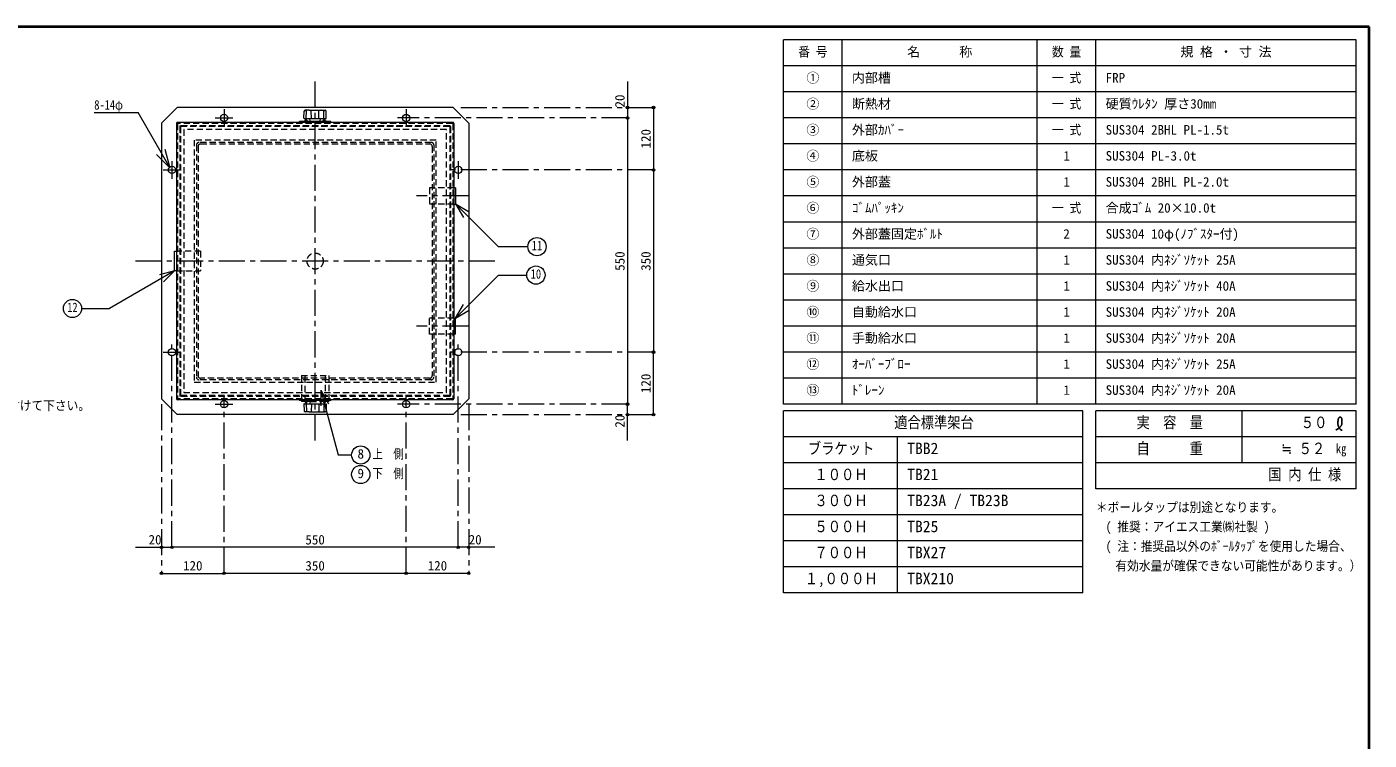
# Model space of a CAD drawing. Units: millimetres at full size, sheet at 1:10; some dimension numbers follow another scale. Extents: x -2123 to 1927, y -1358 to 1452.
# Drawn here: x -652 to 1927, y 81 to 1452 of the extents above; entities that cross this region are included whole.
import ezdxf
from ezdxf.enums import TextEntityAlignment as Align

# ---------------------------------------------------------------- set-up
doc = ezdxf.new("R2010")
doc.units = ezdxf.units.MM
doc.header["$LTSCALE"] = 10
doc.header["$PDMODE"] = 32
doc.header["$PDSIZE"] = 5
doc.linetypes.add('CHAIN1', pattern=[8, 5, -1, 1, -1])
doc.linetypes.add('DASHED1', pattern=[1.8, 1.2, -0.6])
doc.layers.add('0-0', color=7, linetype='Continuous', lineweight=18)
doc.styles.add('ＭＳ ゴシック', font='')
doc.styles.get('ＭＳ ゴシック').set_extended_font_data('MS Gothic')

msp = doc.modelspace()

# ---------------------------------------------------------------- linework, layer by layer
at = {"layer": '0-0', "color": 1, "lineweight": 40}
for p, q in [((1927.2, 1451.91), (-2122.8, 1451.91)), ((1927.2, -1358.09), (1927.2, 1451.91))]:
    msp.add_line(p, q, dxfattribs=at)
at = {"layer": '0-0', "color": 3}
for p, q in [((1902.2, 1426.91), (802.2, 1426.91)), ((802.2, 726.91), (802.2, 1426.91)), ((914.7, 726.91), (914.7, 1426.91)), ((1289.7, 726.91), (1289.7, 1426.91)), ((1402.2, 726.91), (1402.2, 1426.91)), ((1902.2, 726.91), (1902.2, 1426.91)), ((1902.2, 1376.91), (802.2, 1376.91)), ((1902.2, 1326.91), (802.2, 1326.91)), ((1902.2, 1276.91), (802.2, 1276.91)), ((1902.2, 1226.91), (802.2, 1226.91)), ((1902.2, 1176.91), (802.2, 1176.91)), ((1902.2, 1126.91), (802.2, 1126.91)), ((1902.2, 1076.91), (802.2, 1076.91)), ((1902.2, 1026.91), (802.2, 1026.91)), ((1902.2, 976.91), (802.2, 976.91)), ((1902.2, 926.91), (802.2, 926.91)), ((1902.2, 876.91), (802.2, 876.91)), ((1902.2, 826.91), (802.2, 826.91)), ((1902.2, 776.91), (802.2, 776.91)), ((1902.2, 726.91), (802.2, 726.91)), ((1377.2, 714.41), (802.2, 714.41)), ((802.2, 364.41), (802.2, 714.41)), ((1377.2, 364.41), (1377.2, 714.41)), ((1402.2, 564.41), (1402.2, 714.41)), ((1902.2, 714.41), (1402.2, 714.41)), ((1683.45, 614.41), (1683.45, 714.41)), ((1902.2, 564.41), (1902.2, 714.41)), ((1377.2, 664.41), (802.2, 664.41)), ((1020.95, 364.41), (1020.95, 664.41)), ((1902.2, 664.41), (1402.2, 664.41)), ((1377.2, 614.41), (802.2, 614.41)), ((1902.2, 614.41), (1402.2, 614.41)), ((1377.2, 564.41), (802.2, 564.41)), ((1902.2, 564.41), (1402.2, 564.41)), ((1377.2, 514.41), (802.2, 514.41)), ((1377.2, 464.41), (802.2, 464.41)), ((1377.2, 414.41), (802.2, 414.41)), ((1377.2, 364.41), (802.2, 364.41))]:
    msp.add_line(p, q, dxfattribs=at)
at = {"layer": '0-0', "color": 4, "linetype": 'CHAIN1', "lineweight": 9}
for p, q in [((-97.8, 656.91), (-97.8, 1346.91)), ((-272.8, 1293.91), (-272.8, 1259.91)), ((77.2, 1293.91), (77.2, 1259.91)), ((182.2, 1296.91), (552.2, 1296.91)), ((-289.8, 1276.91), (-255.8, 1276.91)), ((502.2, 1276.91), (60.2, 1276.91)), ((-372.8, 1193.91), (-372.8, 1159.91)), ((177.2, 1193.91), (177.2, 1159.91)), ((-389.8, 1176.91), (-355.8, 1176.91)), ((552.2, 1176.91), (160.2, 1176.91)), ((197.2, 1126.91), (97.2, 1126.91)), ((247.2, 1001.91), (-442.8, 1001.91)), ((197.2, 876.91), (97.2, 876.91)), ((-389.8, 826.91), (-355.8, 826.91)), ((-372.8, 451.91), (-372.8, 843.91)), ((552.2, 826.91), (160.2, 826.91)), ((177.2, 451.91), (177.2, 843.91)), ((-392.8, 726.91), (-392.8, 401.91)), ((-289.8, 726.91), (-255.8, 726.91)), ((-272.8, 401.91), (-272.8, 743.91)), ((502.2, 726.91), (60.2, 726.91)), ((77.2, 401.91), (77.2, 743.91)), ((197.2, 726.91), (197.2, 401.91)), ((182.2, 706.91), (552.2, 706.91))]:
    msp.add_line(p, q, dxfattribs=at)
at = {"layer": '0-0', "color": 4, "lineweight": 9}
for p, q in [((502.2, 1346.91), (502.2, 1276.91)), ((-362.8, 1296.91), (-392.8, 1266.91)), ((167.2, 1296.91), (-362.8, 1296.91)), ((167.2, 1296.91), (197.2, 1266.91)), ((552.2, 1296.91), (552.2, 1176.91)), ((-392.8, 1266.91), (-392.8, 736.91)), ((197.2, 1266.91), (197.2, 736.91)), ((502.2, 1276.91), (502.2, 726.91)), ((552.2, 1176.91), (552.2, 826.91)), ((552.2, 706.91), (552.2, 826.91)), ((-362.8, 706.91), (-392.8, 736.91)), ((-124.3, 733.91), (-124.3, 731.91)), ((-117.8, 731.91), (-124.3, 731.91)), ((-71.3, 731.91), (-77.8, 731.91)), ((-71.3, 733.91), (-71.3, 731.91)), ((167.2, 706.91), (197.2, 736.91)), ((502.2, 656.91), (502.2, 726.91)), ((167.2, 706.91), (-362.8, 706.91)), ((-442.8, 451.91), (-372.8, 451.91)), ((177.2, 451.91), (-372.8, 451.91)), ((247.2, 451.91), (177.2, 451.91)), ((-392.8, 401.91), (-272.8, 401.91)), ((77.2, 401.91), (-272.8, 401.91)), ((197.2, 401.91), (77.2, 401.91))]:
    msp.add_line(p, q, dxfattribs=at)
at = {"layer": '0-0'}
for p, q in [((-119.26, 1276.43), (-118.84, 1289.58)), ((-109.56, 1291.9), (-116.95, 1291.51)), ((-114.74, 1275.91), (-114.25, 1290.46)), ((-109.04, 1291.91), (-86.56, 1291.91)), ((-104.66, 1275.91), (-105.14, 1290.46)), ((-90.95, 1275.91), (-90.46, 1290.46)), ((-86.04, 1291.9), (-78.66, 1291.51)), ((-80.87, 1275.91), (-81.35, 1290.46)), ((-76.34, 1276.43), (-76.76, 1289.58)), ((-522.11, 1287.34), (-438.04, 1287.34)), ((-376.15, 1180.14), (-438.04, 1287.34)), ((-364.3, 1266.41), (-364.3, 737.41)), ((166.7, 1268.41), (-362.3, 1268.41)), ((-127.8, 1268.41), (-127.8, 1269.91)), ((-67.8, 1269.91), (-127.8, 1269.91)), ((-118.76, 1275.91), (-76.84, 1275.91)), ((-112.8, 1271.91), (-117.8, 1271.91)), ((-117.8, 1271.91), (-117.8, 1269.91)), ((-115.3, 1271.91), (-115.3, 1269.91)), ((-113.8, 1271.91), (-113.8, 1273.42)), ((-112.8, 1271.91), (-112.8, 1269.91)), ((-107.34, 1270.37), (-107.8, 1275.91)), ((-88.26, 1270.37), (-87.8, 1275.91)), ((-82.8, 1271.91), (-77.8, 1271.91)), ((-82.8, 1271.91), (-82.8, 1269.91)), ((-81.8, 1271.91), (-81.8, 1273.42)), ((-80.3, 1271.91), (-80.3, 1269.91)), ((-77.8, 1271.91), (-77.8, 1269.91)), ((-67.8, 1268.41), (-67.8, 1269.91)), ((168.7, 1266.41), (168.7, 737.41)), ((-376.15, 1180.14), (-385.86, 1216.36)), ((-376.15, 1180.14), (-402.67, 1206.65)), ((172.2, 1142.41), (168.7, 1142.41)), ((172.2, 1142.41), (172.2, 1111.41)), ((168.7, 1111.41), (172.2, 1111.41)), ((172.02, 1111.61), (198, 1096.61)), ((172.02, 1111.61), (187.02, 1085.63)), ((-367.8, 1020.91), (-364.3, 1020.91)), ((-367.77, 982.94), (-492.72, 910.8)), ((-367.77, 982.94), (-396.75, 975.18)), ((-367.77, 982.94), (-388.99, 961.73)), ((-546.54, 910.8), (-492.72, 910.8)), ((172.03, 892.24), (187.03, 918.22)), ((172.03, 892.24), (198.01, 907.24)), ((168.7, 892.41), (172.2, 892.41)), ((172.2, 861.41), (172.2, 892.41)), ((172.2, 861.41), (168.7, 861.41)), ((-86.95, 753.75), (-86.95, 723.75)), ((-86.95, 753.75), (-71.95, 727.77)), ((166.7, 735.41), (-362.3, 735.41)), ((-127.8, 735.41), (-127.8, 733.91)), ((-67.8, 733.91), (-127.8, 733.91)), ((-119.26, 727.4), (-118.84, 714.25)), ((-118.76, 727.91), (-76.84, 727.91)), ((-117.8, 731.91), (-117.8, 733.91)), ((-112.8, 731.91), (-117.8, 731.91)), ((-115.3, 731.91), (-115.3, 733.91)), ((-114.74, 727.91), (-114.25, 713.37)), ((-113.8, 731.91), (-113.8, 730.4)), ((-112.8, 731.91), (-112.8, 733.91)), ((-107.47, 731.91), (-112.8, 731.91)), ((-107.34, 733.45), (-107.8, 727.91)), ((-104.66, 727.91), (-105.14, 713.37)), ((-90.95, 727.91), (-90.46, 713.37)), ((-88.26, 733.45), (-87.8, 727.91)), ((-82.8, 731.91), (-88.13, 731.91)), ((-82.8, 731.91), (-82.8, 733.91)), ((-82.8, 731.91), (-77.8, 731.91)), ((-81.8, 731.91), (-81.8, 730.4)), ((-80.87, 727.91), (-81.35, 713.37)), ((-80.3, 731.91), (-80.3, 733.91)), ((-77.8, 731.91), (-77.8, 733.91)), ((-76.34, 727.4), (-76.76, 714.25)), ((-67.8, 735.41), (-67.8, 733.91)), ((-109.56, 711.93), (-116.95, 712.32)), ((-109.04, 711.91), (-86.56, 711.91)), ((-86.04, 711.93), (-78.66, 712.32))]:
    msp.add_line(p, q, dxfattribs=at)
at = {"layer": '0-0', "color": 4, "linetype": 'DASHED1', "lineweight": 9}
for p, q in [((-362.3, 1265.41), (-362.3, 738.41)), ((165.7, 1266.41), (-361.3, 1266.41)), ((166.7, 1265.41), (166.7, 738.41)), ((-357.8, 1260.41), (-357.8, 743.41)), ((160.7, 1261.91), (-356.3, 1261.91)), ((-356.3, 1259.66), (-356.3, 744.16)), ((159.95, 1260.41), (-355.55, 1260.41)), ((-350.3, 1254.41), (-350.3, 749.41)), ((154.7, 1254.41), (-350.3, 1254.41)), ((160.7, 1259.66), (160.7, 744.16)), ((162.2, 1260.41), (162.2, 743.41)), ((-330.3, 1234.41), (-330.3, 769.41)), ((134.7, 1234.41), (-330.3, 1234.41)), ((-325.8, 1224.91), (-325.8, 778.91)), ((-322.8, 1221.91), (-322.8, 781.91)), ((125.2, 1229.91), (-320.8, 1229.91)), ((-317.8, 1226.91), (122.2, 1226.91)), ((127.2, 1221.91), (127.2, 781.91)), ((130.2, 1224.91), (130.2, 778.91)), ((122.2, 1142.41), (122.2, 1111.41)), ((168.7, 1142.41), (122.2, 1142.41)), ((168.7, 1111.41), (122.2, 1111.41)), ((-317.8, 1020.91), (-364.3, 1020.91)), ((-317.8, 1020.91), (-317.8, 982.91)), ((-364.3, 982.91), (-317.8, 982.91)), ((168.7, 892.41), (122.2, 892.41)), ((122.2, 861.41), (122.2, 892.41)), ((168.7, 861.41), (122.2, 861.41)), ((125.2, 773.91), (-320.8, 773.91)), ((122.2, 776.91), (-317.8, 776.91)), ((-124.3, 781.91), (-71.3, 781.91)), ((-124.3, 781.91), (-124.3, 733.91)), ((-116.8, 731.91), (-116.8, 781.91)), ((-78.8, 781.91), (-78.8, 731.91)), ((-71.3, 781.91), (-71.3, 733.91)), ((165.7, 737.41), (-361.3, 737.41)), ((160.7, 741.91), (-356.3, 741.91)), ((159.95, 743.41), (-355.55, 743.41)), ((-107.47, 731.91), (-88.13, 731.91))]:
    msp.add_line(p, q, dxfattribs=at)
at = {"layer": '0-0'}
for points in [[(-116.8, 1271.91), (-116.8, 1273.42), (-113.8, 1273.42)], [(-78.8, 1271.91), (-78.8, 1273.42), (-81.8, 1273.42)], [(172.02, 1111.61), (254.04, 1029.59), (310.91, 1029.59)], [(-364.3, 982.91), (-367.8, 982.91), (-367.8, 1020.91)], [(172.03, 892.24), (254.72, 974.93), (308.88, 974.93)], [(-86.95, 753.75), (-53.62, 629.35), (-27.64, 629.35)], [(-116.8, 731.91), (-116.8, 730.4), (-113.8, 730.4)], [(-78.8, 731.91), (-78.8, 730.4), (-81.8, 730.4)]]:
    msp.add_lwpolyline(points, dxfattribs=at)
at = {"layer": '0-0', "color": 4, "linetype": 'DASHED1', "lineweight": 9}
for points in [[(-350.3, 749.41), (154.7, 749.41), (154.7, 1254.41)], [(-330.3, 769.41), (134.7, 769.41), (134.7, 1234.41)]]:
    msp.add_lwpolyline(points, dxfattribs=at)
at = {"layer": '0-0', "color": 5, "lineweight": 25}
for points in [[(1863.21, 677.03), (1863.86, 677.41), (1864.98, 678.06), (1866.09, 678.73), (1867.19, 679.43), (1868.26, 680.16), (1869.3, 680.94), (1869.89, 681.42), (1870.33, 681.79), (1871.05, 682.46), (1871.74, 683.16), (1872.37, 683.91), (1872.96, 684.69), (1873.47, 685.52), (1873.73, 686.02), (1873.92, 686.43), (1874.21, 687.15), (1874.44, 687.89), (1874.63, 688.64), (1874.78, 689.41), (1874.89, 690.18), (1874.94, 690.62), (1874.97, 691.09), (1875.01, 691.88), (1875.01, 692.68), (1875, 693.48), (1874.98, 694.28), (1874.95, 695.09), (1874.94, 695.56), (1874.92, 696.05), (1874.89, 696.91), (1874.82, 697.76), (1874.69, 698.6), (1874.46, 699.4), (1874.11, 700.17), (1873.84, 700.6), (1873.67, 700.83), (1873.33, 701.2), (1872.96, 701.53), (1872.55, 701.81)], [(1872.55, 701.81), (1872.13, 702.01), (1871.69, 702.12), (1871.43, 702.14), (1871.22, 702.12), (1870.85, 702.04), (1870.49, 701.9), (1870.15, 701.71), (1869.82, 701.47), (1869.51, 701.21), (1869.35, 701.04), (1869.12, 700.78), (1868.77, 700.31), (1868.48, 699.8), (1868.25, 699.28), (1868.05, 698.74), (1867.89, 698.18), (1867.81, 697.86), (1867.72, 697.45), (1867.6, 696.75), (1867.5, 696.04), (1867.42, 695.32), (1867.36, 694.61), (1867.3, 693.89), (1867.26, 693.48), (1867.22, 692.98), (1867.15, 692.12), (1867.09, 691.26), (1867.05, 690.41), (1867.05, 689.55), (1867.1, 688.7), (1867.15, 688.21), (1867.22, 687.79), (1867.36, 687.06), (1867.55, 686.34), (1867.77, 685.62), (1868.02, 684.92), (1868.3, 684.22), (1868.47, 683.83), (1868.6, 683.54)], [(1868.6, 683.54), (1868.82, 683.05), (1869.06, 682.57), (1869.31, 682.09), (1869.57, 681.61), (1869.84, 681.14), (1870, 680.87), (1870.2, 680.55), (1870.55, 680.01), (1870.93, 679.48), (1871.33, 678.99), (1871.76, 678.53), (1872.23, 678.12), (1872.52, 677.91), (1872.77, 677.75), (1873.22, 677.51), (1873.7, 677.3), (1874.18, 677.11), (1874.68, 676.95), (1875.19, 676.79), (1875.48, 676.7)]]:
    msp.add_lwpolyline(points, dxfattribs=at)
at = {"layer": '0-0', "color": 4, "lineweight": 9}
for centre in [(-272.8, 1276.91), (77.2, 1276.91), (-372.8, 1176.91), (177.2, 1176.91), (-372.8, 826.91), (177.2, 826.91), (-272.8, 726.91), (77.2, 726.91)]:
    msp.add_circle(centre, 7, dxfattribs=at)
at = {"layer": '0-0'}
for centre in [(328.41, 1029.59), (326.38, 974.93), (-564.04, 910.8), (-10.14, 629.35), (-10.14, 591.85)]:
    msp.add_circle(centre, 17.5, dxfattribs=at)
at = {"layer": '0-0', "color": 4, "linetype": 'DASHED1', "lineweight": 9}
msp.add_circle((-97.8, 1001.91), 15.5, dxfattribs=at)
at = {"layer": '0-0'}
for centre, radius, start, end in [((-116.84, 1289.51), 2, 93.01913, 178.15415), ((-117.31, 1288.84), 2.07, 93.02757, 128.73305), ((-117.23, 1280.96), 9.96, 72.62002, 91.09064), ((-109.04, 1281.91), 10, 90, 93.01913), ((-104.64, 1290.48), 0.5, 97.29873, 181.90915), ((-97.8, 1237.08), 54.34, 82.70127, 97.29873), ((-90.96, 1290.48), 0.5, 358.09085, 82.70127), ((-86.56, 1281.91), 10, 86.98087, 90), ((-78.38, 1280.96), 9.96, 88.90936, 107.37998), ((-78.76, 1289.51), 2, 1.84585, 86.98087), ((-78.3, 1288.84), 2.07, 51.26695, 86.97243), ((-362.3, 1266.41), 2, 90, 180), ((-118.76, 1276.41), 0.5, 178.15415, 270), ((-106.84, 1270.41), 0.5, 184.76364, 270), ((-88.76, 1270.41), 0.5, 270, 355.23636), ((-76.84, 1276.41), 0.5, 270, 1.84585), ((166.7, 1266.41), 2, 0, 90), ((-362.3, 737.41), 2, 180, 270), ((-118.76, 727.41), 0.5, 90, 181.84585), ((-106.84, 733.41), 0.5, 90, 175.23636), ((-88.76, 733.41), 0.5, 4.76364, 90), ((-76.84, 727.41), 0.5, 358.15415, 90), ((166.7, 737.41), 2, 270, 0), ((-116.84, 714.31), 2, 181.84585, 266.98087), ((-117.31, 714.98), 2.07, 231.26695, 266.97243), ((-117.23, 722.87), 9.96, 268.90936, 287.37998), ((-109.04, 721.91), 10, 266.98087, 270), ((-104.64, 713.35), 0.5, 178.09085, 262.70127), ((-97.8, 766.75), 54.34, 262.70127, 277.29873), ((-90.96, 713.35), 0.5, 277.29873, 1.90915), ((-86.56, 721.91), 10, 270, 273.01913), ((-78.38, 722.87), 9.96, 252.62002, 271.09064), ((-78.76, 714.31), 2, 273.01913, 358.15415), ((-78.3, 714.98), 2.07, 273.02757, 308.73305)]:
    msp.add_arc(centre, radius, start, end, dxfattribs=at)
at = {"layer": '0-0', "color": 4, "linetype": 'DASHED1', "lineweight": 9}
for centre, radius, start, end in [((-361.3, 1265.41), 1, 90, 180), ((165.7, 1265.41), 1, 0, 90), ((-356.3, 1260.41), 1.5, 90, 180), ((-355.55, 1259.66), 0.75, 90, 180), ((159.95, 1259.66), 0.75, 0, 90), ((160.7, 1260.41), 1.5, 0, 90), ((-320.8, 1224.91), 5, 90, 180), ((-317.8, 1221.91), 5, 90, 180), ((122.2, 1221.91), 5, 0, 90), ((125.2, 1224.91), 5, 0, 90), ((-320.8, 778.91), 5, 180, 270), ((-317.8, 781.91), 5, 180, 270), ((122.2, 781.91), 5, 270, 0), ((125.2, 778.91), 5, 270, 0), ((-361.3, 738.41), 1, 180, 270), ((-356.3, 743.41), 1.5, 180, 270), ((-355.55, 744.16), 0.75, 180, 270), ((159.95, 744.16), 0.75, 270, 0), ((160.7, 743.41), 1.5, 270, 0), ((165.7, 738.41), 1, 270, 0)]:
    msp.add_arc(centre, radius, start, end, dxfattribs=at)
at = {"layer": '0-0', "color": 1}
for p in [(502.2, 1296.91), (552.2, 1296.91), (502.2, 1276.91), (552.2, 1176.91), (552.2, 826.91), (502.2, 726.91), (502.2, 706.91), (552.2, 706.91), (-392.8, 451.91), (-372.8, 451.91), (177.2, 451.91), (197.2, 451.91), (-392.8, 401.91), (-272.8, 401.91), (77.2, 401.91), (197.2, 401.91)]:
    msp.add_point(p, dxfattribs=at)

# ---------------------------------------------------------------- texts
at = {"layer": '0-0', "style": 'ＭＳ ゴシック'}
for s, height, width, p in [('番 号', 18.33, 0.9, (830.32, 1389.41)), ('数 量', 18.33, 0.9, (1317.82, 1389.41)), ('一 式', 18.33, 0.9, (1317.82, 1339.41)), ('一 式', 18.33, 0.9, (1317.82, 1289.41)), ('8-14φ', 18.33, 0.8, (-522.11, 1287.34)), ('一 式', 18.33, 0.9, (1317.82, 1239.41)), ('一 式', 18.33, 0.9, (1317.82, 1089.41)), ('11', 18.33, 0.8, (318.41, 1017.09)), ('10', 18.33, 0.8, (316.38, 962.43)), ('12', 18.33, 0.8, (-574.04, 898.3)), ('○ 配管は必ずフレキシブルジョイントをタンク側に近い位置に取り付けて下さい。', 18.33, 0.9, (-1374.05, 709.83)), ('適合標準架台', 21.99, 0.85, (1014.7, 674.41)), ('実\u3000容\u3000量', 21.99, 0.85, (1480.32, 674.41)), ('５０', 21.99, 0.85, (1795.95, 674.41)), ('ブラケット', 21.99, 0.85, (849.07, 624.41)), ('自\u3000\u3000\u3000重', 21.99, 0.85, (1480.32, 624.41)), ('≒ ５２', 21.99, 0.85, (1758.45, 624.41)), ('kg', 18.33, 0.8, (1863.45, 626.91)), ('上\u3000側', 18.33, 0.8, (12.36, 616.85)), ('下\u3000側', 18.33, 0.8, (12.36, 579.35)), ('１００Ｈ', 21.99, 0.85, (861.57, 574.41)), ('国 内 仕 様', 21.99, 0.85, (1733.45, 574.41)), ('３００Ｈ', 21.99, 0.85, (861.57, 524.41)), ('＊ボールタップは別途となります。', 18.33, 0.9, (1402.2, 514.41)), ('５００Ｈ', 21.99, 0.85, (861.57, 474.41)), ('( 推奨：アイエス工業㈱社製 )', 18.33, 0.9, (1420.95, 476.91)), ('( 注：推奨品以外のﾎﾞｰﾙﾀｯﾌﾟを使用した場合、', 18.33, 0.9, (1420.95, 439.41)), ('７００Ｈ', 21.99, 0.85, (861.57, 424.41)), ('有効水量が確保できない可能性があります。）', 18.33, 0.9, (1439.7, 401.91)), ('１,０００Ｈ', 21.99, 0.85, (842.82, 374.41))]:
    msp.add_text(s, height=height, dxfattribs=dict(at, width=width)).set_placement(p, align=Align.BOTTOM_LEFT)
for s, height, p in [('名\u3000\u3000\u3000称', 18.33, (1039.7, 1389.41)), ('規 格 ・ 寸 法', 18.33, (1564.7, 1389.41)), ('①', 18.33, (845.95, 1339.41)), ('内部槽', 18.33, (933.45, 1339.41)), ('FRP', 18.33, (1420.95, 1339.41)), ('②', 18.33, (845.95, 1289.41)), ('断熱材', 18.33, (933.45, 1289.41)), ('硬質ｳﾚﾀﾝ 厚さ30㎜', 18.33, (1420.95, 1289.41)), ('③', 18.33, (845.95, 1239.41)), ('外部ｶﾊﾞｰ', 18.33, (933.45, 1239.41)), ('SUS304 2BHL PL-1.5t', 18.33, (1420.95, 1239.41)), ('④', 18.33, (845.95, 1189.41)), ('底板', 18.33, (933.45, 1189.41)), ('1', 18.33, (1339.7, 1189.41)), ('SUS304 PL-3.0t', 18.33, (1420.95, 1189.41)), ('⑤', 18.33, (845.95, 1139.41)), ('外部蓋', 18.33, (933.45, 1139.41)), ('1', 18.33, (1339.7, 1139.41)), ('SUS304 2BHL PL-2.0t', 18.33, (1420.95, 1139.41)), ('⑥', 18.33, (845.95, 1089.41)), ('ｺﾞﾑﾊﾟｯｷﾝ', 18.33, (933.45, 1089.41)), ('合成ｺﾞﾑ 20×10.0t', 18.33, (1420.95, 1089.41)), ('⑦', 18.33, (845.95, 1039.41)), ('外部蓋固定ﾎﾞﾙﾄ', 18.33, (933.45, 1039.41)), ('2', 18.33, (1339.7, 1039.41)), ('SUS304 10φ(ﾉﾌﾞｽﾀｰ付)', 18.33, (1420.95, 1039.41)), ('⑧', 18.33, (845.95, 989.41)), ('通気口', 18.33, (933.45, 989.41)), ('1', 18.33, (1339.7, 989.41)), ('SUS304 内ﾈｼﾞｿｹｯﾄ 25A', 18.33, (1420.95, 989.41)), ('⑨', 18.33, (845.95, 939.41)), ('給水出口', 18.33, (933.45, 939.41)), ('1', 18.33, (1339.7, 939.41)), ('SUS304 内ﾈｼﾞｿｹｯﾄ 40A', 18.33, (1420.95, 939.41)), ('⑩', 18.33, (845.95, 889.41)), ('自動給水口', 18.33, (933.45, 889.41)), ('1', 18.33, (1339.7, 889.41)), ('SUS304 内ﾈｼﾞｿｹｯﾄ 20A', 18.33, (1420.95, 889.41)), ('⑪', 18.33, (845.95, 839.41)), ('手動給水口', 18.33, (933.45, 839.41)), ('1', 18.33, (1339.7, 839.41)), ('SUS304 内ﾈｼﾞｿｹｯﾄ 20A', 18.33, (1420.95, 839.41)), ('⑫', 18.33, (845.95, 789.41)), ('ｵｰﾊﾞｰﾌﾞﾛｰ', 18.33, (933.45, 789.41)), ('1', 18.33, (1339.7, 789.41)), ('SUS304 内ﾈｼﾞｿｹｯﾄ 25A', 18.33, (1420.95, 789.41)), ('⑬', 18.33, (845.95, 739.41)), ('ﾄﾞﾚｰﾝ', 18.33, (933.45, 739.41)), ('1', 18.33, (1339.7, 739.41)), ('SUS304 内ﾈｼﾞｿｹｯﾄ 20A', 18.33, (1420.95, 739.41)), ('TBB2', 21.99, (1039.7, 624.41)), ('8', 18.33, (-16.39, 616.85)), ('9', 18.33, (-16.39, 579.35)), ('TB21', 21.99, (1039.7, 574.41)), ('TB23A / TB23B', 21.99, (1039.7, 524.41)), ('TB25', 21.99, (1039.7, 474.41)), ('20', 18.33, (-417.8, 451.91)), ('550', 18.33, (-116.55, 451.91)), ('20', 18.33, (197.2, 451.91)), ('TBX27', 21.99, (1039.7, 424.41)), ('120', 18.33, (-351.55, 401.91)), ('350', 18.33, (-116.55, 401.91)), ('120', 18.33, (118.45, 401.91)), ('TBX210', 21.99, (1039.7, 374.41))]:
    msp.add_text(s, height=height, dxfattribs=at).set_placement(p, align=Align.BOTTOM_LEFT)
for s, p in [('20', (502.2, 1296.91)), ('120', (552.2, 1218.16)), ('550', (502.2, 983.16)), ('350', (552.2, 983.16)), ('120', (552.2, 748.16)), ('20', (502.2, 681.91))]:
    msp.add_text(s, height=18.33, rotation=90, dxfattribs=at).set_placement(p, align=Align.BOTTOM_LEFT)

doc.saveas('drawing.dxf')
